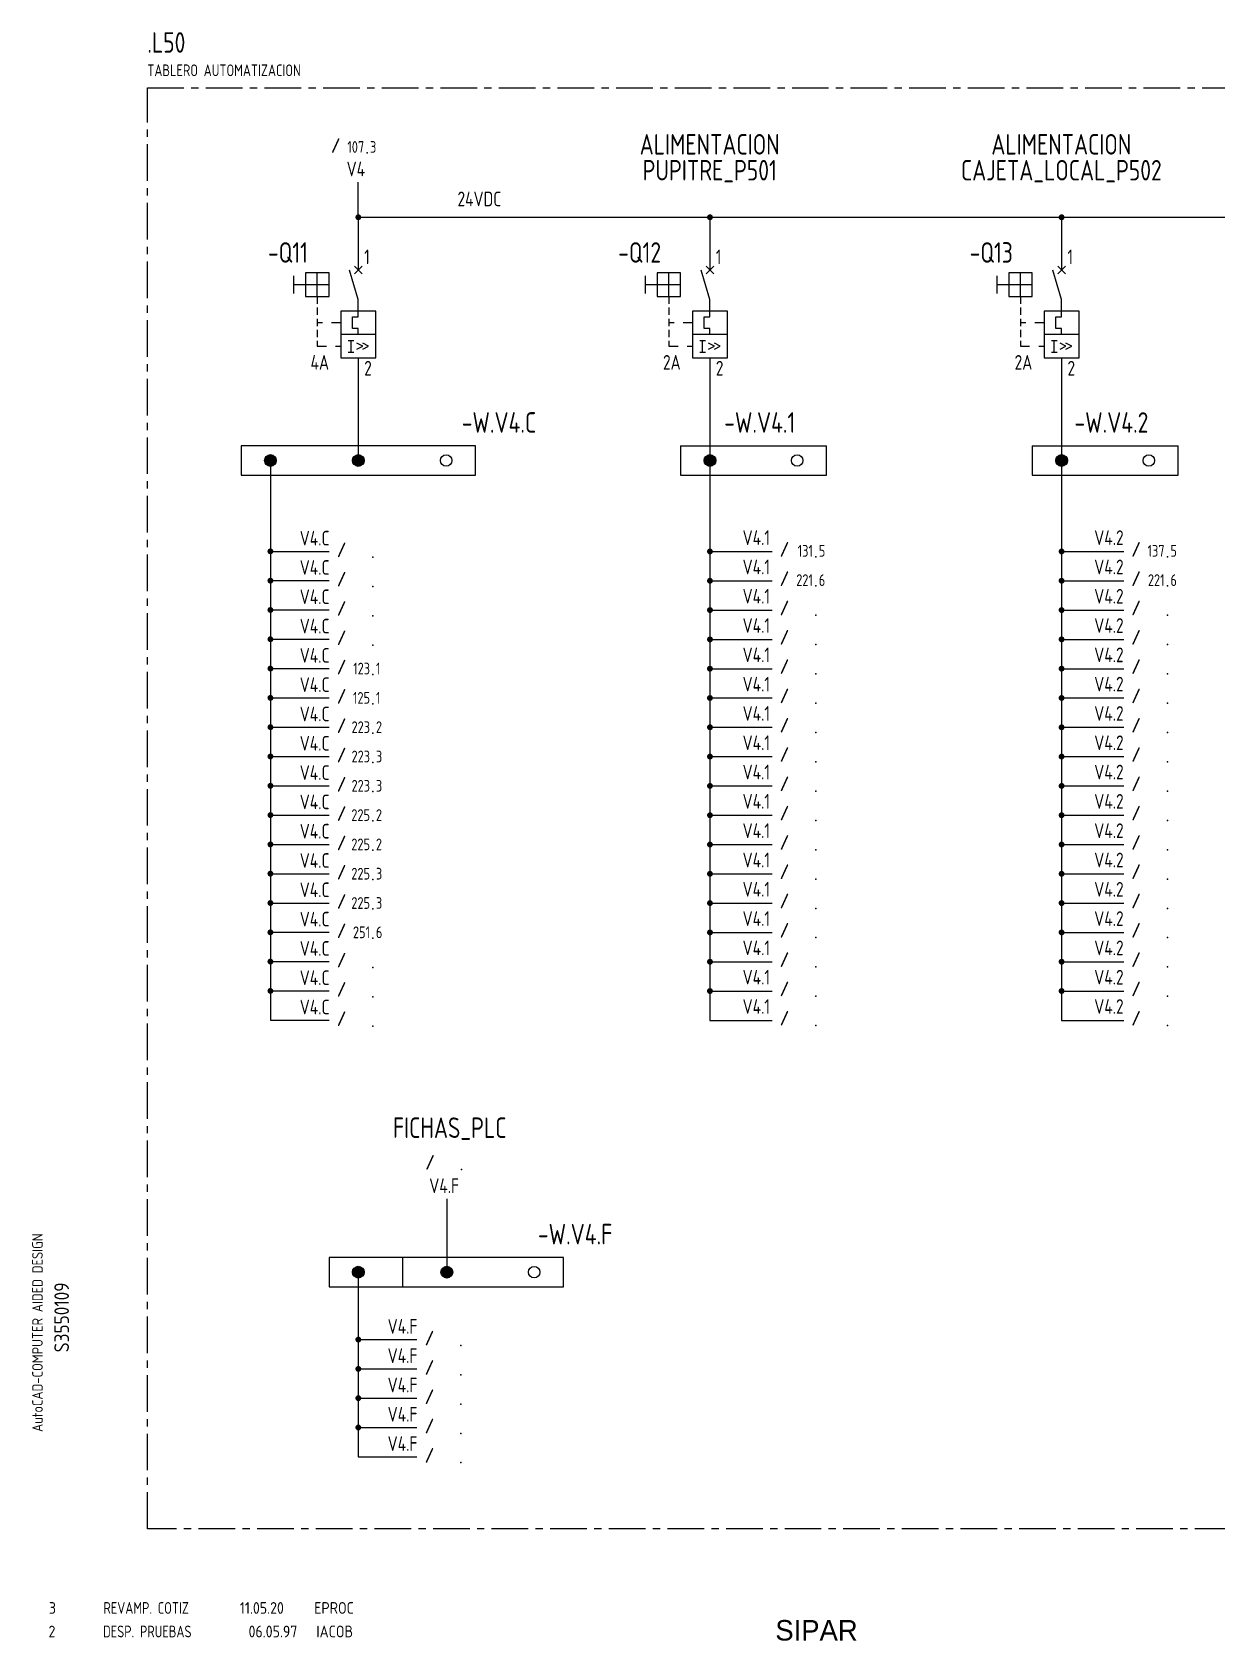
# Model space of a CAD drawing. Extents: x 10 to 414, y 6 to 288.
# Drawn here: x 9.7 to 211.8, y 13.2 to 287.7 of the extents above; entities that cross this region are included whole.
import ezdxf
from ezdxf.enums import TextEntityAlignment as Align

# ---------------------------------------------------------------- set-up
doc = ezdxf.new("R2010")
doc.units = 0
doc.header["$LTSCALE"] = 5
doc.header["$MEASUREMENT"] = 0
doc.header["$PDSIZE"] = -2
for name, pattern in [('CENTER', [2, 1.25, -0.25, 0.25, -0.25]), ('HIDDEN', [0.38, 0.25, -0.13]), ('HIDDEN1', [0.62, 0.31, -0.31])]:
    doc.linetypes.add(name, pattern=pattern)
doc.layers.get('0').update_dxf_attribs({"linetype": 'CONTINUOUS'})
doc.layers.add('CART', color=7, linetype='CONTINUOUS')
doc.styles.add('DIN', font='DIN.shx', dxfattribs={"width": 0.85})
doc.styles.add('ISO', font='DIN', dxfattribs={"width": 0.8})
doc.styles.add('SIMPLEX', font='SIMPLEX', dxfattribs={"width": 0.85})
doc.styles.add('X', font='UNIV.SHX', dxfattribs={"height": 3.5})

# ---------------------------------------------------------------- blocks, each defined once
blk = doc.blocks.new('NOTA')
at = {"color": 5, "linetype": 'Continuous'}
blk.add_line((0, 0), (0, 0), dxfattribs=at)
at = {"color": 3, "style": 'DIN', "width": 0.8}
blk.add_attdef('NOME', text='', height=3.5, dxfattribs=at).set_placement((0, 0), align=Align.MIDDLE)
at = {"color": 7, "style": 'SIMPLEX', "flags": 9}
for tag, p in [('TIPO', (-2.04, -5.14)), ('QUADRO', (-2.04, -7.64))]:
    blk.add_attdef(tag, p, '', height=1, dxfattribs=at)
blk = doc.blocks.new('BOX')
at = {"color": 3, "style": 'ISO', "width": 0.8}
blk.add_attdef('BOX', (0, 6), '', height=3.5, dxfattribs=at)
at = {"color": 7, "style": 'ISO', "width": 0.8}
blk.add_attdef('DESC', (0, 2), '', height=2, dxfattribs=at)
blk = doc.blocks.new('CEI1076')
blk.add_point((-3.5, -1))
at = {"style": 'ISO'}
blk.add_text('/', height=2.5, dxfattribs=at).set_placement((-8, -1), align=Align.RIGHT)
at = {"color": 7, "linetype": 'Continuous', "style": 'ISO'}
blk.add_attdef('NOME', (3.5, 1), '', height=2.5, dxfattribs=at)
for tag, height, style, flags, p in [('FG', 2, 'ISO', 8, (-4, -1)), ('#LINEA', 2.5, 'SIMPLEX', 1, (13.5, -4))]:
    blk.add_attdef(tag, text='', height=height, dxfattribs=dict(style=style, flags=flags)).set_placement(p, align=Align.RIGHT)
for tag, p, height, style, flags in [('CAT', (-3, -1), 2, 'ISO', 8), ('PRES', (2.5, -8.5), 2.5, 'SIMPLEX', 9)]:
    blk.add_attdef(tag, p, '', height=height, dxfattribs=dict(style=style, flags=flags))
blk = doc.blocks.new('REV2')
at = {"color": 3, "style": 'DIN'}
for s, width, p in [('2', 0.9, (12.45, 13.79)), ('DESP. PRUEBAS', 0.8, (21.76, 13.79)), ('06.05.97', 0.9, (46.59, 13.79)), ('IACOB', 0.9, (58.16, 13.79))]:
    blk.add_text(s, height=2, dxfattribs=dict(at, width=width)).set_placement(p)

msp = doc.modelspace()

# ---------------------------------------------------------------- linework, layer by layer
at = {"color": 3, "linetype": 'CENTER'}
for p, q in [((29.32, 32.29), (29.32, 278.17)), ((29.32, 278.17), (404.32, 278.17)), ((404.32, 32.29), (29.32, 32.29))]:
    msp.add_line(p, q, dxfattribs=at)
at = {"color": 5, "linetype": 'Continuous'}
for p, q in [((125.27, 268.54), (125.27, 268.54)), ((185.27, 268.54), (185.27, 268.54))]:
    msp.add_line(p, q, dxfattribs=at)
for p, q in [((65.32, 256.09), (65.32, 262.09)), ((65.32, 256.09), (65.32, 247.09)), ((65.32, 256.09), (365.32, 256.09)), ((125.32, 256.34), (125.32, 247.09)), ((185.32, 256.34), (185.32, 247.09)), ((65.32, 242.09), (63.82, 247.09)), ((125.32, 242.09), (123.82, 247.09)), ((185.32, 242.09), (183.82, 247.09)), ((54.32, 243.09), (54.32, 246.09)), ((60.32, 244.59), (54.32, 244.59)), ((60.32, 246.59), (56.32, 246.59)), ((56.32, 246.59), (56.32, 242.59)), ((58.32, 242.59), (58.32, 246.59)), ((60.32, 242.59), (60.32, 246.59)), ((114.32, 243.09), (114.32, 246.09)), ((120.32, 244.59), (114.32, 244.59)), ((120.32, 246.59), (116.32, 246.59)), ((116.32, 246.59), (116.32, 242.59)), ((118.32, 242.59), (118.32, 246.59)), ((120.32, 242.59), (120.32, 246.59)), ((174.32, 243.09), (174.32, 246.09)), ((180.32, 244.59), (174.32, 244.59)), ((176.32, 246.59), (176.32, 242.59)), ((180.32, 246.59), (176.32, 246.59)), ((178.32, 242.59), (178.32, 246.59)), ((180.32, 242.59), (180.32, 246.59)), ((56.32, 242.59), (60.32, 242.59)), ((65.32, 239.09), (65.32, 242.09)), ((116.32, 242.59), (120.32, 242.59)), ((125.32, 239.09), (125.32, 242.09)), ((176.32, 242.59), (180.32, 242.59)), ((185.32, 239.09), (185.32, 242.09)), ((68.32, 240.09), (62.32, 240.09)), ((62.32, 240.09), (62.32, 232.09)), ((64.32, 237.09), (64.32, 239.09)), ((64.32, 239.09), (65.32, 239.09)), ((68.32, 232.09), (68.32, 240.09)), ((128.32, 240.09), (122.32, 240.09)), ((122.32, 240.09), (122.32, 232.09)), ((124.32, 237.09), (124.32, 239.09)), ((124.32, 239.09), (125.32, 239.09)), ((128.32, 232.09), (128.32, 240.09)), ((182.32, 240.09), (182.32, 232.09)), ((188.32, 240.09), (182.32, 240.09)), ((184.32, 239.09), (185.32, 239.09)), ((184.32, 237.09), (184.32, 239.09)), ((188.32, 232.09), (188.32, 240.09)), ((68.32, 236.09), (62.32, 236.09)), ((65.32, 237.09), (64.32, 237.09)), ((65.32, 236.09), (65.32, 237.09)), ((128.32, 236.09), (122.32, 236.09)), ((125.32, 237.09), (124.32, 237.09)), ((125.32, 236.09), (125.32, 237.09)), ((188.32, 236.09), (182.32, 236.09)), ((185.32, 237.09), (184.32, 237.09)), ((185.32, 236.09), (185.32, 237.09)), ((63.57, 235.09), (64.57, 235.09)), ((64.07, 233.09), (64.07, 235.09)), ((66.07, 234.09), (65.07, 234.59)), ((65.07, 233.59), (66.07, 234.09)), ((67.07, 234.09), (66.07, 234.59)), ((66.07, 233.59), (67.07, 234.09)), ((123.57, 235.09), (124.57, 235.09)), ((124.07, 233.09), (124.07, 235.09)), ((126.07, 234.09), (125.07, 234.59)), ((125.07, 233.59), (126.07, 234.09)), ((127.07, 234.09), (126.07, 234.59)), ((126.07, 233.59), (127.07, 234.09)), ((183.57, 235.09), (184.57, 235.09)), ((184.07, 233.09), (184.07, 235.09)), ((186.07, 234.09), (185.07, 234.59)), ((185.07, 233.59), (186.07, 234.09)), ((187.07, 234.09), (186.07, 234.59)), ((186.07, 233.59), (187.07, 234.09)), ((62.32, 232.09), (68.32, 232.09)), ((63.57, 233.09), (64.57, 233.09)), ((65.32, 232.09), (65.32, 215.09)), ((122.32, 232.09), (128.32, 232.09)), ((123.57, 233.09), (124.57, 233.09)), ((125.32, 232.09), (125.32, 119.07)), ((182.32, 232.09), (188.32, 232.09)), ((183.57, 233.09), (184.57, 233.09)), ((185.32, 232.09), (185.32, 119.07)), ((50.32, 214.09), (50.32, 119.09)), ((50.32, 199.09), (60.32, 199.09)), ((50.32, 194.09), (60.32, 194.09)), ((50.32, 189.09), (60.32, 189.09)), ((50.32, 184.09), (60.32, 184.09)), ((50.32, 179.09), (60.32, 179.09)), ((50.32, 174.09), (60.32, 174.09)), ((50.32, 169.09), (60.32, 169.09)), ((50.32, 164.09), (60.32, 164.09)), ((50.32, 159.09), (60.32, 159.09)), ((50.32, 154.09), (60.32, 154.09)), ((50.32, 149.09), (60.32, 149.09)), ((50.32, 144.09), (60.32, 144.09)), ((50.32, 139.09), (60.32, 139.09)), ((50.32, 134.09), (60.32, 134.09)), ((50.32, 129.09), (60.32, 129.09)), ((50.32, 124.09), (60.32, 124.09)), ((50.32, 119.09), (60.32, 119.09)), ((80.42, 88.6), (80.42, 75.1)), ((65.32, 76.6), (65.32, 44.6)), ((65.32, 64.6), (75.32, 64.6)), ((65.32, 59.6), (75.32, 59.6)), ((65.32, 54.6), (75.32, 54.6)), ((65.32, 49.6), (75.32, 49.6)), ((65.32, 44.6), (75.32, 44.6))]:
    msp.add_line(p, q)
at = {"linetype": 'Continuous'}
for p, q in [((64.66, 246.43), (65.98, 247.75)), ((64.66, 247.75), (65.98, 246.43)), ((124.66, 246.43), (125.98, 247.75)), ((124.66, 247.75), (125.98, 246.43)), ((184.66, 246.43), (185.98, 247.75)), ((184.66, 247.75), (185.98, 246.43)), ((125.32, 199.07), (135.93, 199.07)), ((185.32, 199.07), (195.93, 199.07)), ((125.32, 194.07), (135.93, 194.07)), ((185.32, 194.07), (195.93, 194.07)), ((125.32, 189.07), (135.93, 189.07)), ((185.32, 189.07), (195.93, 189.07)), ((125.32, 184.07), (135.93, 184.07)), ((185.32, 184.07), (195.93, 184.07)), ((125.32, 179.07), (135.93, 179.07)), ((185.32, 179.07), (195.93, 179.07)), ((125.32, 174.07), (135.93, 174.07)), ((185.32, 174.07), (195.93, 174.07)), ((125.32, 169.07), (135.93, 169.07)), ((185.32, 169.07), (195.93, 169.07)), ((125.32, 164.07), (135.93, 164.07)), ((185.32, 164.07), (195.93, 164.07)), ((125.32, 159.07), (135.93, 159.07)), ((185.32, 159.07), (195.93, 159.07)), ((125.32, 154.07), (135.93, 154.07)), ((185.32, 154.07), (195.93, 154.07)), ((125.32, 149.07), (135.93, 149.07)), ((185.32, 149.07), (195.93, 149.07)), ((125.32, 144.07), (135.93, 144.07)), ((185.32, 144.07), (195.93, 144.07)), ((125.32, 139.07), (135.93, 139.07)), ((185.32, 139.07), (195.93, 139.07)), ((125.32, 134.07), (135.93, 134.07)), ((185.32, 134.07), (195.93, 134.07)), ((125.32, 129.07), (135.93, 129.07)), ((185.32, 129.07), (195.93, 129.07)), ((125.32, 124.07), (135.93, 124.07)), ((185.32, 124.07), (195.93, 124.07)), ((125.32, 119.07), (135.93, 119.07)), ((185.32, 119.07), (195.93, 119.07))]:
    msp.add_line(p, q, dxfattribs=at)
at = {"linetype": 'HIDDEN'}
for p, q in [((58.32, 242.59), (58.32, 234.09)), ((118.32, 242.59), (118.32, 234.09)), ((178.32, 242.59), (178.32, 234.09))]:
    msp.add_line(p, q, dxfattribs=at)
at = {"linetype": 'HIDDEN1'}
for p, q in [((62.32, 238.09), (58.32, 238.09)), ((122.32, 238.09), (118.32, 238.09)), ((182.32, 238.09), (178.32, 238.09)), ((58.32, 234.09), (62.32, 234.09)), ((118.32, 234.09), (122.32, 234.09)), ((178.32, 234.09), (182.32, 234.09))]:
    msp.add_line(p, q, dxfattribs=at)
at = {"color": 4}
for p, q in [((85.32, 217.09), (45.32, 217.09)), ((45.32, 217.09), (45.32, 212.09)), ((85.32, 212.09), (85.32, 217.09)), ((120.32, 217.09), (120.32, 212.09)), ((145.21, 212.09), (145.21, 217.09)), ((180.32, 217.09), (180.32, 212.09)), ((205.21, 212.09), (205.21, 217.09)), ((45.32, 212.09), (85.32, 212.09)), ((100.32, 78.6), (60.32, 78.6)), ((60.32, 78.6), (60.32, 73.6)), ((100.32, 73.6), (100.32, 78.6)), ((60.32, 73.6), (100.32, 73.6))]:
    msp.add_line(p, q, dxfattribs=at)
at = {"color": 4, "linetype": 'Continuous'}
for p, q in [((120.32, 217.09), (145.21, 217.09)), ((180.32, 217.09), (205.21, 217.09)), ((120.32, 212.09), (145.21, 212.09)), ((180.32, 212.09), (205.21, 212.09)), ((72.87, 78.6), (72.87, 73.6))]:
    msp.add_line(p, q, dxfattribs=at)
for points, const_width in [([(65.07, 256.09, 1), (65.57, 256.09, 1)], 0.5), ([(125.07, 256.09, 1), (125.57, 256.09, 1)], 0.5), ([(185.07, 256.09, 1), (185.57, 256.09, 1)], 0.5), ([(49.82, 214.59, 1), (50.82, 214.59, 1)], 1), ([(64.82, 214.59, 1), (65.82, 214.59, 1)], 1), ([(124.82, 214.59, 1), (125.82, 214.59, 1)], 1), ([(184.82, 214.59, 1), (185.82, 214.59, 1)], 1), ([(50.07, 199.09, 1), (50.57, 199.09, 1)], 0.5), ([(125.07, 199.07, 1), (125.57, 199.07, 1)], 0.5), ([(185.07, 199.07, 1), (185.57, 199.07, 1)], 0.5), ([(50.07, 194.09, 1), (50.57, 194.09, 1)], 0.5), ([(125.07, 194.07, 1), (125.57, 194.07, 1)], 0.5), ([(185.07, 194.07, 1), (185.57, 194.07, 1)], 0.5), ([(50.07, 189.09, 1), (50.57, 189.09, 1)], 0.5), ([(125.07, 189.07, 1), (125.57, 189.07, 1)], 0.5), ([(185.07, 189.07, 1), (185.57, 189.07, 1)], 0.5), ([(50.07, 184.09, 1), (50.57, 184.09, 1)], 0.5), ([(125.07, 184.07, 1), (125.57, 184.07, 1)], 0.5), ([(185.07, 184.07, 1), (185.57, 184.07, 1)], 0.5), ([(50.07, 179.09, 1), (50.57, 179.09, 1)], 0.5), ([(125.07, 179.07, 1), (125.57, 179.07, 1)], 0.5), ([(185.07, 179.07, 1), (185.57, 179.07, 1)], 0.5), ([(50.07, 174.09, 1), (50.57, 174.09, 1)], 0.5), ([(125.07, 174.07, 1), (125.57, 174.07, 1)], 0.5), ([(185.07, 174.07, 1), (185.57, 174.07, 1)], 0.5), ([(50.07, 169.09, 1), (50.57, 169.09, 1)], 0.5), ([(125.07, 169.07, 1), (125.57, 169.07, 1)], 0.5), ([(185.07, 169.07, 1), (185.57, 169.07, 1)], 0.5), ([(50.07, 164.09, 1), (50.57, 164.09, 1)], 0.5), ([(125.07, 164.07, 1), (125.57, 164.07, 1)], 0.5), ([(185.07, 164.07, 1), (185.57, 164.07, 1)], 0.5), ([(50.07, 159.09, 1), (50.57, 159.09, 1)], 0.5), ([(125.07, 159.07, 1), (125.57, 159.07, 1)], 0.5), ([(185.07, 159.07, 1), (185.57, 159.07, 1)], 0.5), ([(50.07, 154.09, 1), (50.57, 154.09, 1)], 0.5), ([(125.07, 154.07, 1), (125.57, 154.07, 1)], 0.5), ([(185.07, 154.07, 1), (185.57, 154.07, 1)], 0.5), ([(50.07, 149.09, 1), (50.57, 149.09, 1)], 0.5), ([(125.07, 149.07, 1), (125.57, 149.07, 1)], 0.5), ([(185.07, 149.07, 1), (185.57, 149.07, 1)], 0.5), ([(50.07, 144.09, 1), (50.57, 144.09, 1)], 0.5), ([(125.07, 144.07, 1), (125.57, 144.07, 1)], 0.5), ([(185.07, 144.07, 1), (185.57, 144.07, 1)], 0.5), ([(50.07, 139.09, 1), (50.57, 139.09, 1)], 0.5), ([(125.07, 139.07, 1), (125.57, 139.07, 1)], 0.5), ([(185.07, 139.07, 1), (185.57, 139.07, 1)], 0.5), ([(50.07, 134.09, 1), (50.57, 134.09, 1)], 0.5), ([(125.07, 134.07, 1), (125.57, 134.07, 1)], 0.5), ([(185.07, 134.07, 1), (185.57, 134.07, 1)], 0.5), ([(50.07, 129.09, 1), (50.57, 129.09, 1)], 0.5), ([(125.07, 129.07, 1), (125.57, 129.07, 1)], 0.5), ([(185.07, 129.07, 1), (185.57, 129.07, 1)], 0.5), ([(50.07, 124.09, 1), (50.57, 124.09, 1)], 0.5), ([(125.07, 124.07, 1), (125.57, 124.07, 1)], 0.5), ([(185.07, 124.07, 1), (185.57, 124.07, 1)], 0.5), ([(64.82, 76.1, 1), (65.82, 76.1, 1)], 1), ([(79.92, 76.1, 1), (80.92, 76.1, 1)], 1), ([(65.07, 64.6, 1), (65.57, 64.6, 1)], 0.5), ([(65.07, 59.6, 1), (65.57, 59.6, 1)], 0.5), ([(65.07, 54.6, 1), (65.57, 54.6, 1)], 0.5), ([(65.07, 49.6, 1), (65.57, 49.6, 1)], 0.5)]:
    msp.add_lwpolyline(points, format="xyb", close=True, dxfattribs=dict(const_width=const_width))
for centre in [(50.32, 214.59), (65.32, 214.59), (125.32, 214.59), (125.32, 214.59), (125.32, 214.59), (185.32, 214.59), (185.32, 214.59), (185.32, 214.59), (65.32, 76.1), (80.42, 76.1)]:
    msp.add_circle(centre, 1)
at = {"linetype": 'Continuous'}
for centre in [(80.32, 214.59), (140.21, 214.59), (200.21, 214.59), (95.32, 76.1)]:
    msp.add_circle(centre, 0.981, dxfattribs=at)

# ---------------------------------------------------------------- block references
for name, p, values in [('BOX', (29.32, 278.17), {'BOX': '.L50', 'DESC': 'TABLERO AUTOMATIZACION'}), ('NOTA', (53.32, 250.09), {'NOME': '-Q11'}), ('NOTA', (113.32, 250.09), {'NOME': '-Q12'}), ('NOTA', (173.32, 250.09), {'NOME': '-Q13'}), ('NOTA', (89.32, 221.09), {'NOME': '-W.V4.C'}), ('NOTA', (133.82, 221.09), {'NOME': '-W.V4.1'}), ('NOTA', (193.82, 221.09), {'NOME': '-W.V4.2'}), ('NOTA', (102.32, 82.6), {'NOME': '-W.V4.F'})]:
    msp.add_blockref(name, p).add_auto_attribs(values)
ref = msp.add_blockref('CEI1076', (70.32, 268.09))
ref.add_attrib('NOME', 'V4', (63.32, 263.09), dxfattribs={"color": 7, "linetype": 'Continuous', "height": 2.5, "style": 'DIN', "width": 0.8})
ref.add_attrib('FG', '107', dxfattribs={"height": 2, "style": 'DIN', "width": 0.8, "flags": 8}).set_placement((66.32, 267.09), align=Align.RIGHT)
ref.add_attrib('CAT', '3', (67.32, 267.09), dxfattribs={"height": 2, "style": 'DIN', "width": 0.8, "flags": 8})
ref = msp.add_blockref('CEI1076', (71.32, 199.09))
ref.add_attrib('NOME', 'V4.C', (55.32, 200.09), dxfattribs={"color": 7, "linetype": 'Continuous', "height": 2.5, "style": 'DIN', "width": 0.8})
ref = msp.add_blockref('CEI1076', (146.89, 199.18))
ref.add_attrib('NOME', 'V4.1', (130.89, 200.18), dxfattribs={"color": 7, "linetype": 'Continuous', "height": 2.5, "style": 'DIN', "width": 0.8})
ref.add_attrib('FG', '131', dxfattribs={"height": 2, "style": 'DIN', "width": 0.8, "flags": 8}).set_placement((142.89, 198.18), align=Align.RIGHT)
ref.add_attrib('CAT', '5', (143.89, 198.18), dxfattribs={"height": 2, "style": 'DIN', "width": 0.8, "flags": 8})
ref = msp.add_blockref('CEI1076', (206.89, 199.18))
ref.add_attrib('NOME', 'V4.2', (190.89, 200.18), dxfattribs={"color": 7, "linetype": 'Continuous', "height": 2.5, "style": 'DIN', "width": 0.8})
ref.add_attrib('FG', '137', dxfattribs={"height": 2, "style": 'DIN', "width": 0.8, "flags": 8}).set_placement((202.89, 198.18), align=Align.RIGHT)
ref.add_attrib('CAT', '5', (203.89, 198.18), dxfattribs={"height": 2, "style": 'DIN', "width": 0.8, "flags": 8})
ref = msp.add_blockref('CEI1076', (146.89, 194.18))
ref.add_attrib('NOME', 'V4.1', (130.89, 195.18), dxfattribs={"color": 7, "linetype": 'Continuous', "height": 2.5, "style": 'DIN', "width": 0.8})
ref.add_attrib('FG', '221', dxfattribs={"height": 2, "style": 'DIN', "width": 0.8, "flags": 8}).set_placement((142.89, 193.18), align=Align.RIGHT)
ref.add_attrib('CAT', '6', (143.89, 193.18), dxfattribs={"height": 2, "style": 'DIN', "width": 0.8, "flags": 8})
ref = msp.add_blockref('CEI1076', (206.89, 194.18))
ref.add_attrib('NOME', 'V4.2', (190.89, 195.18), dxfattribs={"color": 7, "linetype": 'Continuous', "height": 2.5, "style": 'DIN', "width": 0.8})
ref.add_attrib('FG', '221', dxfattribs={"height": 2, "style": 'DIN', "width": 0.8, "flags": 8}).set_placement((202.89, 193.18), align=Align.RIGHT)
ref.add_attrib('CAT', '6', (203.89, 193.18), dxfattribs={"height": 2, "style": 'DIN', "width": 0.8, "flags": 8})
ref = msp.add_blockref('CEI1076', (71.32, 194.09))
ref.add_attrib('NOME', 'V4.C', (55.32, 195.09), dxfattribs={"color": 7, "linetype": 'Continuous', "height": 2.5, "style": 'DIN', "width": 0.8})
ref = msp.add_blockref('CEI1076', (71.32, 189.09))
ref.add_attrib('NOME', 'V4.C', (55.32, 190.09), dxfattribs={"color": 7, "linetype": 'Continuous', "height": 2.5, "style": 'DIN', "width": 0.8})
ref = msp.add_blockref('CEI1076', (146.89, 189.18))
ref.add_attrib('NOME', 'V4.1', (130.89, 190.18), dxfattribs={"color": 7, "linetype": 'Continuous', "height": 2.5, "style": 'DIN', "width": 0.8})
ref = msp.add_blockref('CEI1076', (206.89, 189.18))
ref.add_attrib('NOME', 'V4.2', (190.89, 190.18), dxfattribs={"color": 7, "linetype": 'Continuous', "height": 2.5, "style": 'DIN', "width": 0.8})
ref = msp.add_blockref('CEI1076', (71.32, 184.09))
ref.add_attrib('NOME', 'V4.C', (55.32, 185.09), dxfattribs={"color": 7, "linetype": 'Continuous', "height": 2.5, "style": 'DIN', "width": 0.8})
ref = msp.add_blockref('CEI1076', (146.89, 184.18))
ref.add_attrib('NOME', 'V4.1', (130.89, 185.18), dxfattribs={"color": 7, "linetype": 'Continuous', "height": 2.5, "style": 'DIN', "width": 0.8})
ref = msp.add_blockref('CEI1076', (206.89, 184.18))
ref.add_attrib('NOME', 'V4.2', (190.89, 185.18), dxfattribs={"color": 7, "linetype": 'Continuous', "height": 2.5, "style": 'DIN', "width": 0.8})
ref = msp.add_blockref('CEI1076', (71.32, 179.09))
ref.add_attrib('NOME', 'V4.C', (55.32, 180.09), dxfattribs={"color": 7, "linetype": 'Continuous', "height": 2.5, "style": 'DIN', "width": 0.8})
ref.add_attrib('FG', '123', dxfattribs={"height": 2, "style": 'DIN', "width": 0.8, "flags": 8}).set_placement((67.32, 178.09), align=Align.RIGHT)
ref.add_attrib('CAT', '1', (68.32, 178.09), dxfattribs={"height": 2, "style": 'DIN', "width": 0.8, "flags": 8})
ref = msp.add_blockref('CEI1076', (146.89, 179.18))
ref.add_attrib('NOME', 'V4.1', (130.89, 180.18), dxfattribs={"color": 7, "linetype": 'Continuous', "height": 2.5, "style": 'DIN', "width": 0.8})
ref = msp.add_blockref('CEI1076', (206.89, 179.18))
ref.add_attrib('NOME', 'V4.2', (190.89, 180.18), dxfattribs={"color": 7, "linetype": 'Continuous', "height": 2.5, "style": 'DIN', "width": 0.8})
ref = msp.add_blockref('CEI1076', (71.32, 174.09))
ref.add_attrib('NOME', 'V4.C', (55.32, 175.09), dxfattribs={"color": 7, "linetype": 'Continuous', "height": 2.5, "style": 'DIN', "width": 0.8})
ref.add_attrib('FG', '125', dxfattribs={"height": 2, "style": 'DIN', "width": 0.8, "flags": 8}).set_placement((67.32, 173.09), align=Align.RIGHT)
ref.add_attrib('CAT', '1', (68.32, 173.09), dxfattribs={"height": 2, "style": 'DIN', "width": 0.8, "flags": 8})
ref = msp.add_blockref('CEI1076', (146.89, 174.18))
ref.add_attrib('NOME', 'V4.1', (130.89, 175.18), dxfattribs={"color": 7, "linetype": 'Continuous', "height": 2.5, "style": 'DIN', "width": 0.8})
ref = msp.add_blockref('CEI1076', (206.89, 174.18))
ref.add_attrib('NOME', 'V4.2', (190.89, 175.18), dxfattribs={"color": 7, "linetype": 'Continuous', "height": 2.5, "style": 'DIN', "width": 0.8})
ref = msp.add_blockref('CEI1076', (71.32, 169.09))
ref.add_attrib('NOME', 'V4.C', (55.32, 170.09), dxfattribs={"color": 7, "linetype": 'Continuous', "height": 2.5, "style": 'DIN', "width": 0.8})
ref.add_attrib('FG', '223', dxfattribs={"height": 2, "style": 'DIN', "width": 0.8, "flags": 8}).set_placement((67.32, 168.09), align=Align.RIGHT)
ref.add_attrib('CAT', '2', (68.32, 168.09), dxfattribs={"height": 2, "style": 'DIN', "width": 0.8, "flags": 8})
ref = msp.add_blockref('CEI1076', (146.89, 169.18))
ref.add_attrib('NOME', 'V4.1', (130.89, 170.18), dxfattribs={"color": 7, "linetype": 'Continuous', "height": 2.5, "style": 'DIN', "width": 0.8})
ref = msp.add_blockref('CEI1076', (206.89, 169.18))
ref.add_attrib('NOME', 'V4.2', (190.89, 170.18), dxfattribs={"color": 7, "linetype": 'Continuous', "height": 2.5, "style": 'DIN', "width": 0.8})
ref = msp.add_blockref('CEI1076', (71.32, 164.09))
ref.add_attrib('NOME', 'V4.C', (55.32, 165.09), dxfattribs={"color": 7, "linetype": 'Continuous', "height": 2.5, "style": 'DIN', "width": 0.8})
ref.add_attrib('FG', '223', dxfattribs={"height": 2, "style": 'DIN', "width": 0.8, "flags": 8}).set_placement((67.32, 163.09), align=Align.RIGHT)
ref.add_attrib('CAT', '3', (68.32, 163.09), dxfattribs={"height": 2, "style": 'DIN', "width": 0.8, "flags": 8})
ref = msp.add_blockref('CEI1076', (146.89, 164.18))
ref.add_attrib('NOME', 'V4.1', (130.89, 165.18), dxfattribs={"color": 7, "linetype": 'Continuous', "height": 2.5, "style": 'DIN', "width": 0.8})
ref = msp.add_blockref('CEI1076', (206.89, 164.18))
ref.add_attrib('NOME', 'V4.2', (190.89, 165.18), dxfattribs={"color": 7, "linetype": 'Continuous', "height": 2.5, "style": 'DIN', "width": 0.8})
ref = msp.add_blockref('CEI1076', (71.32, 159.09))
ref.add_attrib('NOME', 'V4.C', (55.32, 160.09), dxfattribs={"color": 7, "linetype": 'Continuous', "height": 2.5, "style": 'DIN', "width": 0.8})
ref.add_attrib('FG', '223', dxfattribs={"height": 2, "style": 'DIN', "width": 0.8, "flags": 8}).set_placement((67.32, 158.09), align=Align.RIGHT)
ref.add_attrib('CAT', '3', (68.32, 158.09), dxfattribs={"height": 2, "style": 'DIN', "width": 0.8, "flags": 8})
ref = msp.add_blockref('CEI1076', (146.89, 159.18))
ref.add_attrib('NOME', 'V4.1', (130.89, 160.18), dxfattribs={"color": 7, "linetype": 'Continuous', "height": 2.5, "style": 'DIN', "width": 0.8})
ref = msp.add_blockref('CEI1076', (206.89, 159.18))
ref.add_attrib('NOME', 'V4.2', (190.89, 160.18), dxfattribs={"color": 7, "linetype": 'Continuous', "height": 2.5, "style": 'DIN', "width": 0.8})
ref = msp.add_blockref('CEI1076', (71.32, 154.09))
ref.add_attrib('NOME', 'V4.C', (55.32, 155.09), dxfattribs={"color": 7, "linetype": 'Continuous', "height": 2.5, "style": 'DIN', "width": 0.8})
ref.add_attrib('FG', '225', dxfattribs={"height": 2, "style": 'DIN', "width": 0.8, "flags": 8}).set_placement((67.32, 153.09), align=Align.RIGHT)
ref.add_attrib('CAT', '2', (68.32, 153.09), dxfattribs={"height": 2, "style": 'DIN', "width": 0.8, "flags": 8})
ref = msp.add_blockref('CEI1076', (146.89, 154.18))
ref.add_attrib('NOME', 'V4.1', (130.89, 155.18), dxfattribs={"color": 7, "linetype": 'Continuous', "height": 2.5, "style": 'DIN', "width": 0.8})
ref = msp.add_blockref('CEI1076', (206.89, 154.18))
ref.add_attrib('NOME', 'V4.2', (190.89, 155.18), dxfattribs={"color": 7, "linetype": 'Continuous', "height": 2.5, "style": 'DIN', "width": 0.8})
ref = msp.add_blockref('CEI1076', (71.32, 149.09))
ref.add_attrib('NOME', 'V4.C', (55.32, 150.09), dxfattribs={"color": 7, "linetype": 'Continuous', "height": 2.5, "style": 'DIN', "width": 0.8})
ref.add_attrib('FG', '225', dxfattribs={"height": 2, "style": 'DIN', "width": 0.8, "flags": 8}).set_placement((67.32, 148.09), align=Align.RIGHT)
ref.add_attrib('CAT', '2', (68.32, 148.09), dxfattribs={"height": 2, "style": 'DIN', "width": 0.8, "flags": 8})
ref = msp.add_blockref('CEI1076', (146.89, 149.18))
ref.add_attrib('NOME', 'V4.1', (130.89, 150.18), dxfattribs={"color": 7, "linetype": 'Continuous', "height": 2.5, "style": 'DIN', "width": 0.8})
ref = msp.add_blockref('CEI1076', (206.89, 149.18))
ref.add_attrib('NOME', 'V4.2', (190.89, 150.18), dxfattribs={"color": 7, "linetype": 'Continuous', "height": 2.5, "style": 'DIN', "width": 0.8})
ref = msp.add_blockref('CEI1076', (71.32, 144.09))
ref.add_attrib('NOME', 'V4.C', (55.32, 145.09), dxfattribs={"color": 7, "linetype": 'Continuous', "height": 2.5, "style": 'DIN', "width": 0.8})
ref.add_attrib('FG', '225', dxfattribs={"height": 2, "style": 'DIN', "width": 0.8, "flags": 8}).set_placement((67.32, 143.09), align=Align.RIGHT)
ref.add_attrib('CAT', '3', (68.32, 143.09), dxfattribs={"height": 2, "style": 'DIN', "width": 0.8, "flags": 8})
ref = msp.add_blockref('CEI1076', (146.89, 144.18))
ref.add_attrib('NOME', 'V4.1', (130.89, 145.18), dxfattribs={"color": 7, "linetype": 'Continuous', "height": 2.5, "style": 'DIN', "width": 0.8})
ref = msp.add_blockref('CEI1076', (206.89, 144.18))
ref.add_attrib('NOME', 'V4.2', (190.89, 145.18), dxfattribs={"color": 7, "linetype": 'Continuous', "height": 2.5, "style": 'DIN', "width": 0.8})
ref = msp.add_blockref('CEI1076', (71.32, 139.09))
ref.add_attrib('NOME', 'V4.C', (55.32, 140.09), dxfattribs={"color": 7, "linetype": 'Continuous', "height": 2.5, "style": 'DIN', "width": 0.8})
ref.add_attrib('FG', '225', dxfattribs={"height": 2, "style": 'DIN', "width": 0.8, "flags": 8}).set_placement((67.32, 138.09), align=Align.RIGHT)
ref.add_attrib('CAT', '3', (68.32, 138.09), dxfattribs={"height": 2, "style": 'DIN', "width": 0.8, "flags": 8})
ref = msp.add_blockref('CEI1076', (146.89, 139.18))
ref.add_attrib('NOME', 'V4.1', (130.89, 140.18), dxfattribs={"color": 7, "linetype": 'Continuous', "height": 2.5, "style": 'DIN', "width": 0.8})
ref = msp.add_blockref('CEI1076', (206.89, 139.18))
ref.add_attrib('NOME', 'V4.2', (190.89, 140.18), dxfattribs={"color": 7, "linetype": 'Continuous', "height": 2.5, "style": 'DIN', "width": 0.8})
ref = msp.add_blockref('CEI1076', (71.32, 134.09))
ref.add_attrib('NOME', 'V4.C', (55.32, 135.09), dxfattribs={"color": 7, "linetype": 'Continuous', "height": 2.5, "style": 'DIN', "width": 0.8})
ref.add_attrib('FG', '251', dxfattribs={"height": 2, "style": 'DIN', "width": 0.8, "flags": 8}).set_placement((67.32, 133.09), align=Align.RIGHT)
ref.add_attrib('CAT', '6', (68.32, 133.09), dxfattribs={"height": 2, "style": 'DIN', "width": 0.8, "flags": 8})
ref = msp.add_blockref('CEI1076', (146.89, 134.18))
ref.add_attrib('NOME', 'V4.1', (130.89, 135.18), dxfattribs={"color": 7, "linetype": 'Continuous', "height": 2.5, "style": 'DIN', "width": 0.8})
ref = msp.add_blockref('CEI1076', (206.89, 134.18))
ref.add_attrib('NOME', 'V4.2', (190.89, 135.18), dxfattribs={"color": 7, "linetype": 'Continuous', "height": 2.5, "style": 'DIN', "width": 0.8})
ref = msp.add_blockref('CEI1076', (71.32, 129.09))
ref.add_attrib('NOME', 'V4.C', (55.32, 130.09), dxfattribs={"color": 7, "linetype": 'Continuous', "height": 2.5, "style": 'DIN', "width": 0.8})
ref = msp.add_blockref('CEI1076', (146.89, 129.18))
ref.add_attrib('NOME', 'V4.1', (130.89, 130.18), dxfattribs={"color": 7, "linetype": 'Continuous', "height": 2.5, "style": 'DIN', "width": 0.8})
ref = msp.add_blockref('CEI1076', (206.89, 129.18))
ref.add_attrib('NOME', 'V4.2', (190.89, 130.18), dxfattribs={"color": 7, "linetype": 'Continuous', "height": 2.5, "style": 'DIN', "width": 0.8})
ref = msp.add_blockref('CEI1076', (71.32, 124.09))
ref.add_attrib('NOME', 'V4.C', (55.32, 125.09), dxfattribs={"color": 7, "linetype": 'Continuous', "height": 2.5, "style": 'DIN', "width": 0.8})
ref = msp.add_blockref('CEI1076', (146.89, 124.18))
ref.add_attrib('NOME', 'V4.1', (130.89, 125.18), dxfattribs={"color": 7, "linetype": 'Continuous', "height": 2.5, "style": 'DIN', "width": 0.8})
ref = msp.add_blockref('CEI1076', (206.89, 124.18))
ref.add_attrib('NOME', 'V4.2', (190.89, 125.18), dxfattribs={"color": 7, "linetype": 'Continuous', "height": 2.5, "style": 'DIN', "width": 0.8})
ref = msp.add_blockref('CEI1076', (71.32, 119.09))
ref.add_attrib('NOME', 'V4.C', (55.32, 120.09), dxfattribs={"color": 7, "linetype": 'Continuous', "height": 2.5, "style": 'DIN', "width": 0.8})
ref = msp.add_blockref('CEI1076', (146.89, 119.18))
ref.add_attrib('NOME', 'V4.1', (130.89, 120.18), dxfattribs={"color": 7, "linetype": 'Continuous', "height": 2.5, "style": 'DIN', "width": 0.8})
ref = msp.add_blockref('CEI1076', (206.89, 119.18))
ref.add_attrib('NOME', 'V4.2', (190.89, 120.18), dxfattribs={"color": 7, "linetype": 'Continuous', "height": 2.5, "style": 'DIN', "width": 0.8})
ref = msp.add_blockref('CEI1076', (86.42, 94.6))
ref.add_attrib('NOME', 'V4.F', (77.42, 89.6), dxfattribs={"color": 7, "linetype": 'Continuous', "height": 2.5, "style": 'DIN', "width": 0.8})
ref = msp.add_blockref('CEI1076', (86.32, 64.6))
ref.add_attrib('NOME', 'V4.F', (70.32, 65.6), dxfattribs={"color": 7, "linetype": 'Continuous', "height": 2.5, "style": 'DIN', "width": 0.8})
ref = msp.add_blockref('CEI1076', (86.32, 59.6))
ref.add_attrib('NOME', 'V4.F', (70.32, 60.6), dxfattribs={"color": 7, "linetype": 'Continuous', "height": 2.5, "style": 'DIN', "width": 0.8})
ref = msp.add_blockref('CEI1076', (86.32, 54.6))
ref.add_attrib('NOME', 'V4.F', (70.32, 55.6), dxfattribs={"color": 7, "linetype": 'Continuous', "height": 2.5, "style": 'DIN', "width": 0.8})
ref = msp.add_blockref('CEI1076', (86.32, 49.6))
ref.add_attrib('NOME', 'V4.F', (70.32, 50.6), dxfattribs={"color": 7, "linetype": 'Continuous', "height": 2.5, "style": 'DIN', "width": 0.8})
ref = msp.add_blockref('CEI1076', (86.32, 44.6))
ref.add_attrib('NOME', 'V4.F', (70.32, 45.6), dxfattribs={"color": 7, "linetype": 'Continuous', "height": 2.5, "style": 'DIN', "width": 0.8})
msp.add_blockref('REV2', (0, 0), dxfattribs=at)

# ---------------------------------------------------------------- texts
at = {"style": 'ISO', "width": 0.8}
for s, p in [('24VDC', (89.71, 257.97)), ('4A', (60.32, 230.09)), ('2A', (120.32, 230.09)), ('2A', (180.32, 230.09))]:
    msp.add_text(s, height=2.5, dxfattribs=at).set_placement(p, align=Align.RIGHT)
for s, p in [('1', (66.32, 248.09)), ('1', (126.32, 248.09)), ('1', (186.32, 248.09)), ('2', (66.32, 229.09)), ('2', (126.32, 229.09)), ('2', (186.32, 229.09))]:
    msp.add_text(s, height=2.5, dxfattribs=at).set_placement(p)
at = {"color": 3, "style": 'DIN'}
for s, width, p in [('3', 0.9, (12.52, 17.81)), ('REVAMP. COTIZ', 0.8, (21.83, 17.81)), ('11.05.20', 0.9, (45.11, 17.81)), ('EPROC', 0.9, (57.79, 17.81))]:
    msp.add_text(s, height=2, dxfattribs=dict(at, width=width)).set_placement(p)
at = {"color": 7, "style": 'DIN', "width": 0.8}
for tag, p in [('ALIMENTACION', (125.27, 268.54)), ('ALIMENTACION', (185.27, 268.54)), ('PUPITRE_P501', (125.27, 263.96)), ('CAJETA_LOCAL_P502', (185.27, 263.96)), ('FICHAS_PLC', (80.9, 100.59))]:
    msp.add_attdef(tag, text='', height=3.5, dxfattribs=at).set_placement(p, align=Align.MIDDLE)
at = {"layer": 'CART', "color": 1, "style": 'DIN', "width": 0.9}
msp.add_text('AutoCAD-COMPUTER AIDED DESIGN', height=1.8, rotation=90, dxfattribs=at).set_placement((11.47, 48.84))
at = {"layer": 'CART', "color": 3, "style": 'DIN', "width": 0.9, "flags": 1}
msp.add_attdef('S3550109', text='', height=2.5, rotation=90, dxfattribs=at).set_placement((15.95, 68.38), align=Align.CENTER)
at = {"layer": 'CART', "color": 6, "style": 'X', "flags": 1}
msp.add_attdef('SIPAR', text='', height=3.5, dxfattribs=at).set_placement((143.5, 15), align=Align.MIDDLE)

doc.saveas('drawing.dxf')
